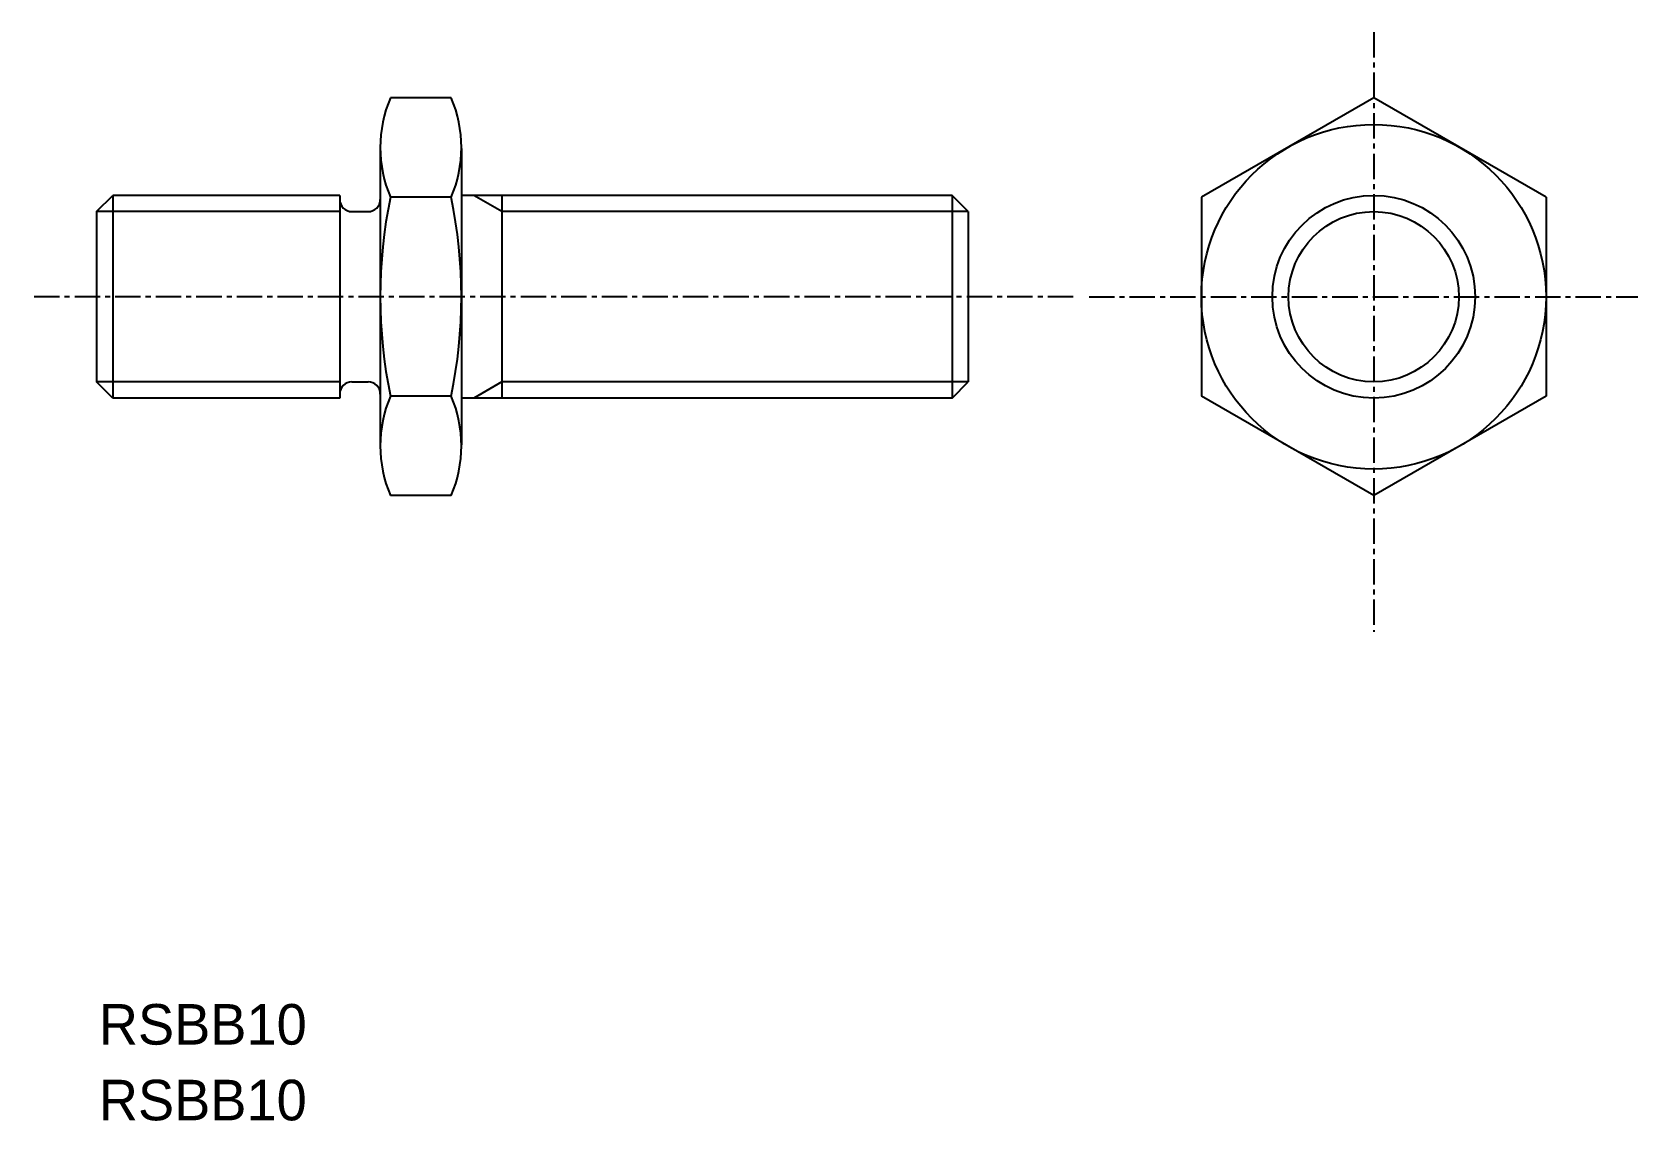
# Model space of a CAD drawing. Extents: x 1347.4 to 1426.6, y 19.8 to 73.6.
import ezdxf

# ---------------------------------------------------------------- set-up
doc = ezdxf.new("R2010")
doc.units = 0
doc.linetypes.add('CENTER', pattern=[2, 1.25, -0.25, 0.25, -0.25])
doc.layers.get('0').update_dxf_attribs({"linetype": 'CONTINUOUS'})
doc.layers.add('CENTER', color=1, linetype='CENTER')

msp = doc.modelspace()

# ---------------------------------------------------------------- linework, layer by layer
at = {"color": 7, "linetype": 'CONTINUOUS'}
for p, q in [((1368.074, 70.32), (1365.074, 70.32)), ((1413.574, 70.32), (1405.074, 65.412)), ((1422.074, 65.412), (1413.574, 70.32)), ((1364.574, 67.812), (1364.574, 53.09)), ((1368.574, 67.812), (1368.574, 53.197)), ((1350.574, 64.705), (1351.374, 65.505)), ((1362.574, 65.505), (1351.374, 65.505)), ((1351.374, 65.505), (1351.374, 55.505)), ((1362.574, 65.505), (1362.574, 55.505)), ((1368.074, 65.412), (1365.074, 65.412)), ((1392.774, 65.505), (1368.574, 65.505)), ((1370.574, 65.505), (1370.574, 55.505)), ((1393.574, 64.705), (1392.774, 65.505)), ((1392.774, 65.505), (1392.774, 55.505)), ((1405.074, 65.412), (1405.074, 55.597)), ((1422.074, 65.412), (1422.074, 55.597)), ((1350.574, 64.705), (1350.574, 56.305)), ((1363.174, 64.705), (1363.974, 64.705)), ((1393.574, 64.705), (1393.574, 56.305)), ((1351.374, 55.505), (1350.574, 56.305)), ((1363.174, 56.305), (1363.974, 56.305)), ((1392.774, 55.505), (1393.574, 56.305)), ((1362.574, 55.505), (1351.374, 55.505)), ((1368.074, 55.597), (1365.074, 55.597)), ((1392.774, 55.505), (1368.574, 55.505)), ((1413.574, 50.69), (1405.074, 55.597)), ((1422.074, 55.597), (1413.574, 50.69)), ((1368.074, 50.69), (1365.074, 50.69))]:
    msp.add_line(p, q, dxfattribs=at)
at = {"color": 3, "linetype": 'CONTINUOUS'}
for p, q in [((1370.574, 64.705), (1369.188, 65.505)), ((1362.574, 64.705), (1350.574, 64.705)), ((1393.574, 64.705), (1370.574, 64.705)), ((1362.574, 56.305), (1350.574, 56.305)), ((1370.574, 56.305), (1369.188, 55.505)), ((1393.574, 56.305), (1370.574, 56.305))]:
    msp.add_line(p, q, dxfattribs=at)
at = {"color": 7, "linetype": 'CONTINUOUS'}
for radius in [8.5, 5]:
    msp.add_circle((1413.574, 60.505), radius, dxfattribs=at)
at = {"color": 3, "linetype": 'CONTINUOUS'}
msp.add_circle((1413.574, 60.505), 4.2, dxfattribs=at)
at = {"color": 7, "linetype": 'CONTINUOUS'}
for centre, radius, start, end in [((1370.842, 67.866), 6.268, 156.95464, 203.04536), ((1362.306, 67.866), 6.268, 336.95464, 23.04536), ((1363.174, 65.305), 0.6, 180, 270), ((1363.974, 65.305), 0.6, 270, 0), ((1388.907, 60.505), 24.333, 168.36495, 191.63505), ((1344.24, 60.505), 24.333, 348.36495, 11.63505), ((1363.174, 55.705), 0.6, 90, 180), ((1363.974, 55.705), 0.6, 0, 90), ((1370.842, 53.144), 6.268, 156.95464, 203.04536), ((1362.306, 53.144), 6.268, 336.95464, 23.04536)]:
    msp.add_arc(centre, radius, start, end, dxfattribs=at)
at = {"layer": 'CENTER', "color": 1, "linetype": 'CENTER'}
for p, q in [((1413.574, 73.561), (1413.574, 43.965)), ((1398.75, 60.505), (1347.4, 60.505)), ((1399.533, 60.505), (1426.604, 60.505))]:
    msp.add_line(p, q, dxfattribs=at)

# ---------------------------------------------------------------- texts
at = {"color": 7, "linetype": 'CONTINUOUS'}
for p in [(1350.69, 23.606), (1350.69, 19.871)]:
    msp.add_text('RSBB10', height=2, dxfattribs=at).set_placement(p)

doc.saveas('drawing.dxf')
